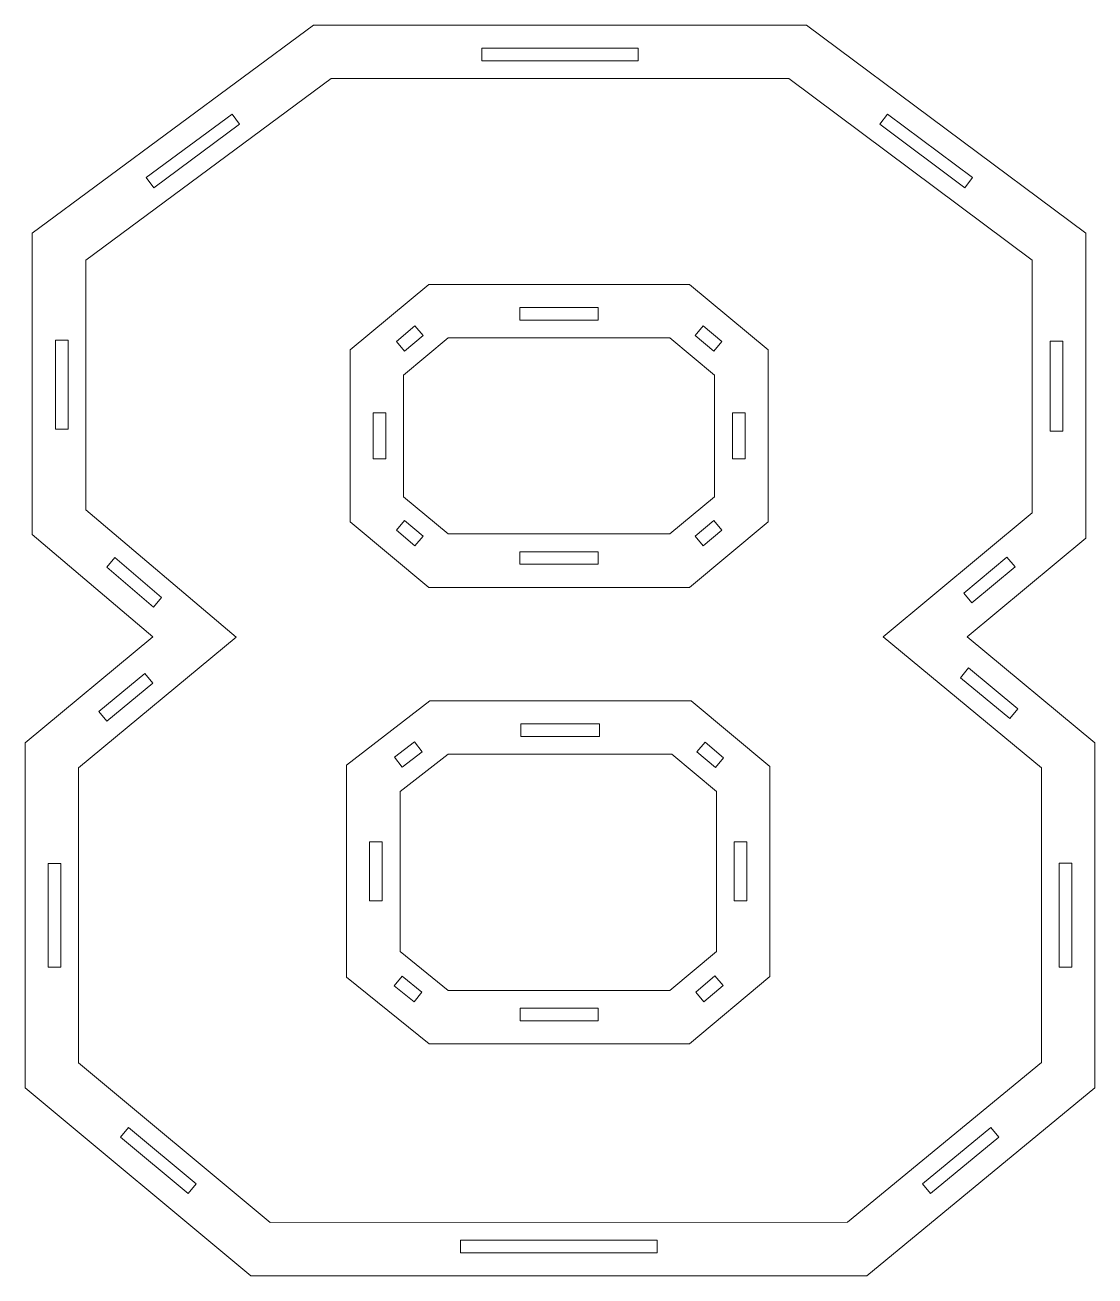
# Model space of a CAD drawing. Header units: centimetres. Extents: x -158 to 228, y -202 to 254.
# Drawn here: x 85.45 to 110.85, y -136.24 to -106.54 of the extents above; entities that cross this region are included whole.
import ezdxf

# ---------------------------------------------------------------- set-up
doc = ezdxf.new("R2010")
doc.units = ezdxf.units.CM
doc.header["$MEASUREMENT"] = 0
doc.layers.add('Capa 1', color=7, linetype='Continuous')

msp = doc.modelspace()

# ---------------------------------------------------------------- linework, layer by layer
at = {"layer": 'Capa 1', "color": 240, "lineweight": 9}
for points, knots in [([(107.81488, -121.06679), (107.81488, -121.06679), (110.84954, -123.58122), (110.84954, -123.58122), (110.84954, -123.58122), (110.84954, -131.7748), (110.84954, -131.7748), (110.84954, -131.7748), (105.4305, -136.24008), (105.4305, -136.24008), (105.4305, -136.24008), (90.80909, -136.24196), (90.80909, -136.24196), (90.80909, -136.24196), (85.44511, -131.7748), (85.44511, -131.7748), (85.44511, -131.7748), (85.44511, -123.58122), (85.44511, -123.58122), (85.44511, -123.58122), (88.47977, -121.06679), (88.47977, -121.06679), (88.47977, -121.06679), (85.61852, -118.63906), (85.61852, -118.63906), (85.61852, -118.63906), (85.61852, -111.48593), (85.61852, -111.48593), (85.61852, -111.48593), (92.29477, -106.54378), (92.29477, -106.54378), (92.29477, -106.54378), (103.99988, -106.54378), (103.99988, -106.54378), (103.99988, -106.54378), (110.63278, -111.48593), (110.63278, -111.48593), (110.63278, -111.48593), (110.63278, -118.72576), (110.63278, -118.72576), (110.63278, -118.72576), (107.81488, -121.06679), (107.81488, -121.06679)], [0, 0, 0, 0, 0.07142857, 0.07142857, 0.07142857, 0.14285714, 0.14285714, 0.14285714, 0.21428571, 0.21428571, 0.21428571, 0.28571429, 0.28571429, 0.28571429, 0.35714286, 0.35714286, 0.35714286, 0.42857143, 0.42857143, 0.42857143, 0.5, 0.5, 0.5, 0.57142857, 0.57142857, 0.57142857, 0.64285714, 0.64285714, 0.64285714, 0.71428571, 0.71428571, 0.71428571, 0.78571429, 0.78571429, 0.78571429, 0.85714286, 0.85714286, 0.85714286, 0.92857143, 0.92857143, 0.92857143, 1, 1, 1, 1]), ([(96.28928, -107.39231), (96.28928, -107.39231), (100.0039, -107.39231), (100.0039, -107.39231), (100.0039, -107.39231), (100.0039, -107.09231), (100.0039, -107.09231), (100.0039, -107.09231), (96.28928, -107.09231), (96.28928, -107.09231), (96.28928, -107.09231), (96.28928, -107.39231), (96.28928, -107.39231)], [0, 0, 0, 0, 0.25, 0.25, 0.25, 0.5, 0.5, 0.5, 0.75, 0.75, 0.75, 1, 1, 1, 1]), ([(109.35999, -118.12844), (109.35999, -118.12844), (109.35999, -112.12483), (109.35999, -112.12483), (109.35999, -112.12483), (103.57784, -107.81657), (103.57784, -107.81657), (103.57784, -107.81657), (92.71461, -107.81657), (92.71461, -107.81657), (92.71461, -107.81657), (86.89131, -112.12732), (86.89131, -112.12732), (86.89131, -112.12732), (86.89131, -118.04979), (86.89131, -118.04979), (86.89131, -118.04979), (90.46071, -121.07837), (90.46071, -121.07837), (90.46071, -121.07837), (86.7179, -124.17955), (86.7179, -124.17955), (86.7179, -124.17955), (86.7179, -131.17842), (86.7179, -131.17842), (86.7179, -131.17842), (91.26961, -134.96911), (91.26961, -134.96911), (91.26961, -134.96911), (104.9736, -134.96735), (104.9736, -134.96735), (104.9736, -134.96735), (109.57675, -131.17436), (109.57675, -131.17436), (109.57675, -131.17436), (109.57675, -124.17955), (109.57675, -124.17955), (109.57675, -124.17955), (105.82153, -121.06809), (105.82153, -121.06809), (105.82153, -121.06809), (109.35999, -118.12844), (109.35999, -118.12844)], [0, 0, 0, 0, 0.07142857, 0.07142857, 0.07142857, 0.14285714, 0.14285714, 0.14285714, 0.21428571, 0.21428571, 0.21428571, 0.28571429, 0.28571429, 0.28571429, 0.35714286, 0.35714286, 0.35714286, 0.42857143, 0.42857143, 0.42857143, 0.5, 0.5, 0.5, 0.57142857, 0.57142857, 0.57142857, 0.64285714, 0.64285714, 0.64285714, 0.71428571, 0.71428571, 0.71428571, 0.78571429, 0.78571429, 0.78571429, 0.85714286, 0.85714286, 0.85714286, 0.92857143, 0.92857143, 0.92857143, 1, 1, 1, 1]), ([(88.50292, -110.40645), (88.50292, -110.40645), (90.53879, -108.89938), (90.53879, -108.89938), (90.53879, -108.89938), (90.3603, -108.65826), (90.3603, -108.65826), (90.3603, -108.65826), (88.32443, -110.16533), (88.32443, -110.16533), (88.32443, -110.16533), (88.50292, -110.40645), (88.50292, -110.40645)], [0, 0, 0, 0, 0.25, 0.25, 0.25, 0.5, 0.5, 0.5, 0.75, 0.75, 0.75, 1, 1, 1, 1]), ([(105.74043, -108.89883), (105.74043, -108.89883), (107.76234, -110.40534), (107.76234, -110.40534), (107.76234, -110.40534), (107.94158, -110.16478), (107.94158, -110.16478), (107.94158, -110.16478), (105.91967, -108.65826), (105.91967, -108.65826), (105.91967, -108.65826), (105.74043, -108.89883), (105.74043, -108.89883)], [0, 0, 0, 0, 0.25, 0.25, 0.25, 0.5, 0.5, 0.5, 0.75, 0.75, 0.75, 1, 1, 1, 1]), ([(103.08891, -114.25852), (103.08891, -114.25852), (103.08891, -118.33754), (103.08891, -118.33754), (103.08891, -118.33754), (101.21913, -119.89571), (101.21913, -119.89571), (101.21913, -119.89571), (95.03216, -119.89571), (95.03216, -119.89571), (95.03216, -119.89571), (93.16238, -118.33754), (93.16238, -118.33754), (93.16238, -118.33754), (93.16238, -114.25852), (93.16238, -114.25852), (93.16238, -114.25852), (95.03217, -112.70037), (95.03217, -112.70037), (95.03217, -112.70037), (101.21912, -112.70037), (101.21912, -112.70037), (101.21912, -112.70037), (103.08891, -114.25852), (103.08891, -114.25852)], [0, 0, 0, 0, 0.125, 0.125, 0.125, 0.25, 0.25, 0.25, 0.375, 0.375, 0.375, 0.5, 0.5, 0.5, 0.625, 0.625, 0.625, 0.75, 0.75, 0.75, 0.875, 0.875, 0.875, 1, 1, 1, 1]), ([(97.19689, -113.5489), (97.19689, -113.5489), (99.0544, -113.5489), (99.0544, -113.5489), (99.0544, -113.5489), (99.0544, -113.2489), (99.0544, -113.2489), (99.0544, -113.2489), (97.19689, -113.2489), (97.19689, -113.2489), (97.19689, -113.2489), (97.19689, -113.5489), (97.19689, -113.5489)], [0, 0, 0, 0, 0.25, 0.25, 0.25, 0.5, 0.5, 0.5, 0.75, 0.75, 0.75, 1, 1, 1, 1]), ([(94.45373, -114.28693), (94.45373, -114.28693), (94.89656, -113.91792), (94.89656, -113.91792), (94.89656, -113.91792), (94.7045, -113.68745), (94.7045, -113.68745), (94.7045, -113.68745), (94.26168, -114.05647), (94.26168, -114.05647), (94.26168, -114.05647), (94.45373, -114.28693), (94.45373, -114.28693)], [0, 0, 0, 0, 0.25, 0.25, 0.25, 0.5, 0.5, 0.5, 0.75, 0.75, 0.75, 1, 1, 1, 1]), ([(101.35473, -113.91792), (101.35473, -113.91792), (101.79756, -114.28693), (101.79756, -114.28693), (101.79756, -114.28693), (101.98961, -114.05647), (101.98961, -114.05647), (101.98961, -114.05647), (101.54679, -113.68745), (101.54679, -113.68745), (101.54679, -113.68745), (101.35473, -113.91792), (101.35473, -113.91792)], [0, 0, 0, 0, 0.25, 0.25, 0.25, 0.5, 0.5, 0.5, 0.75, 0.75, 0.75, 1, 1, 1, 1]), ([(86.46705, -116.13531), (86.46705, -116.13531), (86.46705, -114.02442), (86.46705, -114.02442), (86.46705, -114.02442), (86.16705, -114.02442), (86.16705, -114.02442), (86.16705, -114.02442), (86.16705, -116.13531), (86.16705, -116.13531), (86.16705, -116.13531), (86.46705, -116.13531), (86.46705, -116.13531)], [0, 0, 0, 0, 0.25, 0.25, 0.25, 0.5, 0.5, 0.5, 0.75, 0.75, 0.75, 1, 1, 1, 1]), ([(101.81612, -114.85466), (101.81612, -114.85466), (100.75831, -113.97316), (100.75831, -113.97316), (100.75831, -113.97316), (95.49298, -113.97316), (95.49298, -113.97316), (95.49298, -113.97316), (94.43517, -114.85466), (94.43517, -114.85466), (94.43517, -114.85466), (94.43517, -117.7414), (94.43517, -117.7414), (94.43517, -117.7414), (95.49298, -118.62292), (95.49298, -118.62292), (95.49298, -118.62292), (100.75831, -118.62292), (100.75831, -118.62292), (100.75831, -118.62292), (101.81612, -117.7414), (101.81612, -117.7414), (101.81612, -117.7414), (101.81612, -114.85466), (101.81612, -114.85466)], [0, 0, 0, 0, 0.125, 0.125, 0.125, 0.25, 0.25, 0.25, 0.375, 0.375, 0.375, 0.5, 0.5, 0.5, 0.625, 0.625, 0.625, 0.75, 0.75, 0.75, 0.875, 0.875, 0.875, 1, 1, 1, 1]), ([(109.78425, -114.05042), (109.78425, -114.05042), (109.78425, -116.18899), (109.78425, -116.18899), (109.78425, -116.18899), (110.08425, -116.18899), (110.08425, -116.18899), (110.08425, -116.18899), (110.08425, -114.05042), (110.08425, -114.05042), (110.08425, -114.05042), (109.78425, -114.05042), (109.78425, -114.05042)], [0, 0, 0, 0, 0.25, 0.25, 0.25, 0.5, 0.5, 0.5, 0.75, 0.75, 0.75, 1, 1, 1, 1]), ([(94.01091, -116.84539), (94.01091, -116.84539), (94.01091, -115.75067), (94.01091, -115.75067), (94.01091, -115.75067), (93.71091, -115.75067), (93.71091, -115.75067), (93.71091, -115.75067), (93.71091, -116.84539), (93.71091, -116.84539), (93.71091, -116.84539), (94.01091, -116.84539), (94.01091, -116.84539)], [0, 0, 0, 0, 0.25, 0.25, 0.25, 0.5, 0.5, 0.5, 0.75, 0.75, 0.75, 1, 1, 1, 1]), ([(102.24038, -115.75067), (102.24038, -115.75067), (102.24038, -116.84539), (102.24038, -116.84539), (102.24038, -116.84539), (102.54038, -116.84539), (102.54038, -116.84539), (102.54038, -116.84539), (102.54038, -115.75067), (102.54038, -115.75067), (102.54038, -115.75067), (102.24038, -115.75067), (102.24038, -115.75067)], [0, 0, 0, 0, 0.25, 0.25, 0.25, 0.5, 0.5, 0.5, 0.75, 0.75, 0.75, 1, 1, 1, 1]), ([(94.89655, -118.67816), (94.89655, -118.67816), (94.45373, -118.30913), (94.45373, -118.30913), (94.45373, -118.30913), (94.26167, -118.5396), (94.26167, -118.5396), (94.26167, -118.5396), (94.70449, -118.90862), (94.70449, -118.90862), (94.70449, -118.90862), (94.89655, -118.67816), (94.89655, -118.67816)], [0, 0, 0, 0, 0.25, 0.25, 0.25, 0.5, 0.5, 0.5, 0.75, 0.75, 0.75, 1, 1, 1, 1]), ([(101.79756, -118.30913), (101.79756, -118.30913), (101.35474, -118.67816), (101.35474, -118.67816), (101.35474, -118.67816), (101.5468, -118.90862), (101.5468, -118.90862), (101.5468, -118.90862), (101.98962, -118.5396), (101.98962, -118.5396), (101.98962, -118.5396), (101.79756, -118.30913), (101.79756, -118.30913)], [0, 0, 0, 0, 0.25, 0.25, 0.25, 0.5, 0.5, 0.5, 0.75, 0.75, 0.75, 1, 1, 1, 1]), ([(99.0544, -119.04718), (99.0544, -119.04718), (97.19689, -119.04718), (97.19689, -119.04718), (97.19689, -119.04718), (97.19689, -119.34718), (97.19689, -119.34718), (97.19689, -119.34718), (99.0544, -119.34718), (99.0544, -119.34718), (99.0544, -119.34718), (99.0544, -119.04718), (99.0544, -119.04718)], [0, 0, 0, 0, 0.25, 0.25, 0.25, 0.5, 0.5, 0.5, 0.75, 0.75, 0.75, 1, 1, 1, 1]), ([(88.68928, -120.13174), (88.68928, -120.13174), (87.57817, -119.18898), (87.57817, -119.18898), (87.57817, -119.18898), (87.38407, -119.41773), (87.38407, -119.41773), (87.38407, -119.41773), (88.49519, -120.3605), (88.49519, -120.3605), (88.49519, -120.3605), (88.68928, -120.13174), (88.68928, -120.13174)], [0, 0, 0, 0, 0.25, 0.25, 0.25, 0.5, 0.5, 0.5, 0.75, 0.75, 0.75, 1, 1, 1, 1]), ([(108.76042, -119.17812), (108.76042, -119.17812), (107.7366, -120.02868), (107.7366, -120.02868), (107.7366, -120.02868), (107.9283, -120.25944), (107.9283, -120.25944), (107.9283, -120.25944), (108.95213, -119.40887), (108.95213, -119.40887), (108.95213, -119.40887), (108.76042, -119.17812), (108.76042, -119.17812)], [0, 0, 0, 0, 0.25, 0.25, 0.25, 0.5, 0.5, 0.5, 0.75, 0.75, 0.75, 1, 1, 1, 1]), ([(87.38674, -123.0744), (87.38674, -123.0744), (88.47983, -122.16869), (88.47983, -122.16869), (88.47983, -122.16869), (88.28843, -121.93769), (88.28843, -121.93769), (88.28843, -121.93769), (87.19533, -122.84339), (87.19533, -122.84339), (87.19533, -122.84339), (87.38674, -123.0744), (87.38674, -123.0744)], [0, 0, 0, 0, 0.25, 0.25, 0.25, 0.5, 0.5, 0.5, 0.75, 0.75, 0.75, 1, 1, 1, 1]), ([(107.65766, -122.03848), (107.65766, -122.03848), (108.82933, -123.00929), (108.82933, -123.00929), (108.82933, -123.00929), (109.02074, -122.77829), (109.02074, -122.77829), (109.02074, -122.77829), (107.84906, -121.80747), (107.84906, -121.80747), (107.84906, -121.80747), (107.65766, -122.03848), (107.65766, -122.03848)], [0, 0, 0, 0, 0.25, 0.25, 0.25, 0.5, 0.5, 0.5, 0.75, 0.75, 0.75, 1, 1, 1, 1]), ([(103.13227, -124.14284), (103.13227, -124.14284), (103.13227, -129.12917), (103.13227, -129.12917), (103.13227, -129.12917), (101.22201, -130.73377), (101.22201, -130.73377), (101.22201, -130.73377), (95.0434, -130.73377), (95.0434, -130.73377), (95.0434, -130.73377), (93.07568, -129.14446), (93.07568, -129.14446), (93.07568, -129.14446), (93.07568, -124.11161), (93.07568, -124.11161), (93.07568, -124.11161), (95.06067, -122.58468), (95.06067, -122.58468), (95.06067, -122.58468), (101.26247, -122.58468), (101.26247, -122.58468), (101.26247, -122.58468), (103.13227, -124.14284), (103.13227, -124.14284)], [0, 0, 0, 0, 0.125, 0.125, 0.125, 0.25, 0.25, 0.25, 0.375, 0.375, 0.375, 0.5, 0.5, 0.5, 0.625, 0.625, 0.625, 0.75, 0.75, 0.75, 0.875, 0.875, 0.875, 1, 1, 1, 1]), ([(97.21794, -123.43321), (97.21794, -123.43321), (99.0866, -123.43321), (99.0866, -123.43321), (99.0866, -123.43321), (99.0866, -123.13321), (99.0866, -123.13321), (99.0866, -123.13321), (97.21794, -123.13321), (97.21794, -123.13321), (97.21794, -123.13321), (97.21794, -123.43321), (97.21794, -123.43321)], [0, 0, 0, 0, 0.25, 0.25, 0.25, 0.5, 0.5, 0.5, 0.75, 0.75, 0.75, 1, 1, 1, 1]), ([(94.39923, -124.16402), (94.39923, -124.16402), (94.87426, -123.79862), (94.87426, -123.79862), (94.87426, -123.79862), (94.69134, -123.56083), (94.69134, -123.56083), (94.69134, -123.56083), (94.21632, -123.92624), (94.21632, -123.92624), (94.21632, -123.92624), (94.39923, -124.16402), (94.39923, -124.16402)], [0, 0, 0, 0, 0.25, 0.25, 0.25, 0.5, 0.5, 0.5, 0.75, 0.75, 0.75, 1, 1, 1, 1]), ([(101.39809, -123.80223), (101.39809, -123.80223), (101.84091, -124.17125), (101.84091, -124.17125), (101.84091, -124.17125), (102.03297, -123.94078), (102.03297, -123.94078), (102.03297, -123.94078), (101.59014, -123.57176), (101.59014, -123.57176), (101.59014, -123.57176), (101.39809, -123.80223), (101.39809, -123.80223)], [0, 0, 0, 0, 0.25, 0.25, 0.25, 0.5, 0.5, 0.5, 0.75, 0.75, 0.75, 1, 1, 1, 1]), ([(101.85948, -124.73898), (101.85948, -124.73898), (100.80166, -123.85747), (100.80166, -123.85747), (100.80166, -123.85747), (95.49358, -123.85747), (95.49358, -123.85747), (95.49358, -123.85747), (94.34847, -124.73833), (94.34847, -124.73833), (94.34847, -124.73833), (94.34847, -128.53638), (94.34847, -128.53638), (94.34847, -128.53638), (95.49321, -129.46098), (95.49321, -129.46098), (95.49321, -129.46098), (100.75838, -129.46098), (100.75838, -129.46098), (100.75838, -129.46098), (101.85948, -128.53606), (101.85948, -128.53606), (101.85948, -128.53606), (101.85948, -124.73898), (101.85948, -124.73898)], [0, 0, 0, 0, 0.125, 0.125, 0.125, 0.25, 0.25, 0.25, 0.375, 0.375, 0.375, 0.5, 0.5, 0.5, 0.625, 0.625, 0.625, 0.75, 0.75, 0.75, 0.875, 0.875, 0.875, 1, 1, 1, 1]), ([(93.92421, -127.33586), (93.92421, -127.33586), (93.92421, -125.93264), (93.92421, -125.93264), (93.92421, -125.93264), (93.62421, -125.93264), (93.62421, -125.93264), (93.62421, -125.93264), (93.62421, -127.33586), (93.62421, -127.33586), (93.62421, -127.33586), (93.92421, -127.33586), (93.92421, -127.33586)], [0, 0, 0, 0, 0.25, 0.25, 0.25, 0.5, 0.5, 0.5, 0.75, 0.75, 0.75, 1, 1, 1, 1]), ([(102.28374, -125.9381), (102.28374, -125.9381), (102.28374, -127.33593), (102.28374, -127.33593), (102.28374, -127.33593), (102.58374, -127.33593), (102.58374, -127.33593), (102.58374, -127.33593), (102.58374, -125.9381), (102.58374, -125.9381), (102.58374, -125.9381), (102.28374, -125.9381), (102.28374, -125.9381)], [0, 0, 0, 0, 0.25, 0.25, 0.25, 0.5, 0.5, 0.5, 0.75, 0.75, 0.75, 1, 1, 1, 1]), ([(86.29364, -128.91151), (86.29364, -128.91151), (86.29364, -126.44581), (86.29364, -126.44581), (86.29364, -126.44581), (85.99364, -126.44581), (85.99364, -126.44581), (85.99364, -126.44581), (85.99364, -128.91151), (85.99364, -128.91151), (85.99364, -128.91151), (86.29364, -128.91151), (86.29364, -128.91151)], [0, 0, 0, 0, 0.25, 0.25, 0.25, 0.5, 0.5, 0.5, 0.75, 0.75, 0.75, 1, 1, 1, 1]), ([(110.00101, -126.44491), (110.00101, -126.44491), (110.00101, -128.9097), (110.00101, -128.9097), (110.00101, -128.9097), (110.30101, -128.9097), (110.30101, -128.9097), (110.30101, -128.9097), (110.30101, -126.44491), (110.30101, -126.44491), (110.30101, -126.44491), (110.00101, -126.44491), (110.00101, -126.44491)], [0, 0, 0, 0, 0.25, 0.25, 0.25, 0.5, 0.5, 0.5, 0.75, 0.75, 0.75, 1, 1, 1, 1]), ([(94.87026, -129.50318), (94.87026, -129.50318), (94.39723, -129.12113), (94.39723, -129.12113), (94.39723, -129.12113), (94.20873, -129.35451), (94.20873, -129.35451), (94.20873, -129.35451), (94.68176, -129.73657), (94.68176, -129.73657), (94.68176, -129.73657), (94.87026, -129.50318), (94.87026, -129.50318)], [0, 0, 0, 0, 0.25, 0.25, 0.25, 0.5, 0.5, 0.5, 0.75, 0.75, 0.75, 1, 1, 1, 1]), ([(101.8268, -129.11759), (101.8268, -129.11759), (101.36986, -129.50141), (101.36986, -129.50141), (101.36986, -129.50141), (101.56282, -129.73113), (101.56282, -129.73113), (101.56282, -129.73113), (102.01976, -129.3473), (102.01976, -129.3473), (102.01976, -129.3473), (101.8268, -129.11759), (101.8268, -129.11759)], [0, 0, 0, 0, 0.25, 0.25, 0.25, 0.5, 0.5, 0.5, 0.75, 0.75, 0.75, 1, 1, 1, 1]), ([(99.05637, -129.88524), (99.05637, -129.88524), (97.19983, -129.88524), (97.19983, -129.88524), (97.19983, -129.88524), (97.19983, -130.18524), (97.19983, -130.18524), (97.19983, -130.18524), (99.05637, -130.18524), (99.05637, -130.18524), (99.05637, -130.18524), (99.05637, -129.88524), (99.05637, -129.88524)], [0, 0, 0, 0, 0.25, 0.25, 0.25, 0.5, 0.5, 0.5, 0.75, 0.75, 0.75, 1, 1, 1, 1]), ([(89.50861, -134.05466), (89.50861, -134.05466), (87.90113, -132.71594), (87.90113, -132.71594), (87.90113, -132.71594), (87.70914, -132.94646), (87.70914, -132.94646), (87.70914, -132.94646), (89.31663, -134.28519), (89.31663, -134.28519), (89.31663, -134.28519), (89.50861, -134.05466), (89.50861, -134.05466)], [0, 0, 0, 0, 0.25, 0.25, 0.25, 0.5, 0.5, 0.5, 0.75, 0.75, 0.75, 1, 1, 1, 1]), ([(108.37597, -132.71353), (108.37597, -132.71353), (106.75094, -134.05256), (106.75094, -134.05256), (106.75094, -134.05256), (106.94171, -134.28409), (106.94171, -134.28409), (106.94171, -134.28409), (108.56675, -132.94506), (108.56675, -132.94506), (108.56675, -132.94506), (108.37597, -132.71353), (108.37597, -132.71353)], [0, 0, 0, 0, 0.25, 0.25, 0.25, 0.5, 0.5, 0.5, 0.75, 0.75, 0.75, 1, 1, 1, 1]), ([(100.45597, -135.39219), (100.45597, -135.39219), (95.78603, -135.39279), (95.78603, -135.39279), (95.78603, -135.39279), (95.78607, -135.69279), (95.78607, -135.69279), (95.78607, -135.69279), (100.45601, -135.69219), (100.45601, -135.69219), (100.45601, -135.69219), (100.45597, -135.39219), (100.45597, -135.39219)], [0, 0, 0, 0, 0.25, 0.25, 0.25, 0.5, 0.5, 0.5, 0.75, 0.75, 0.75, 1, 1, 1, 1])]:
    msp.add_open_spline(points, degree=3, knots=knots, dxfattribs=at)

doc.saveas('drawing.dxf')
